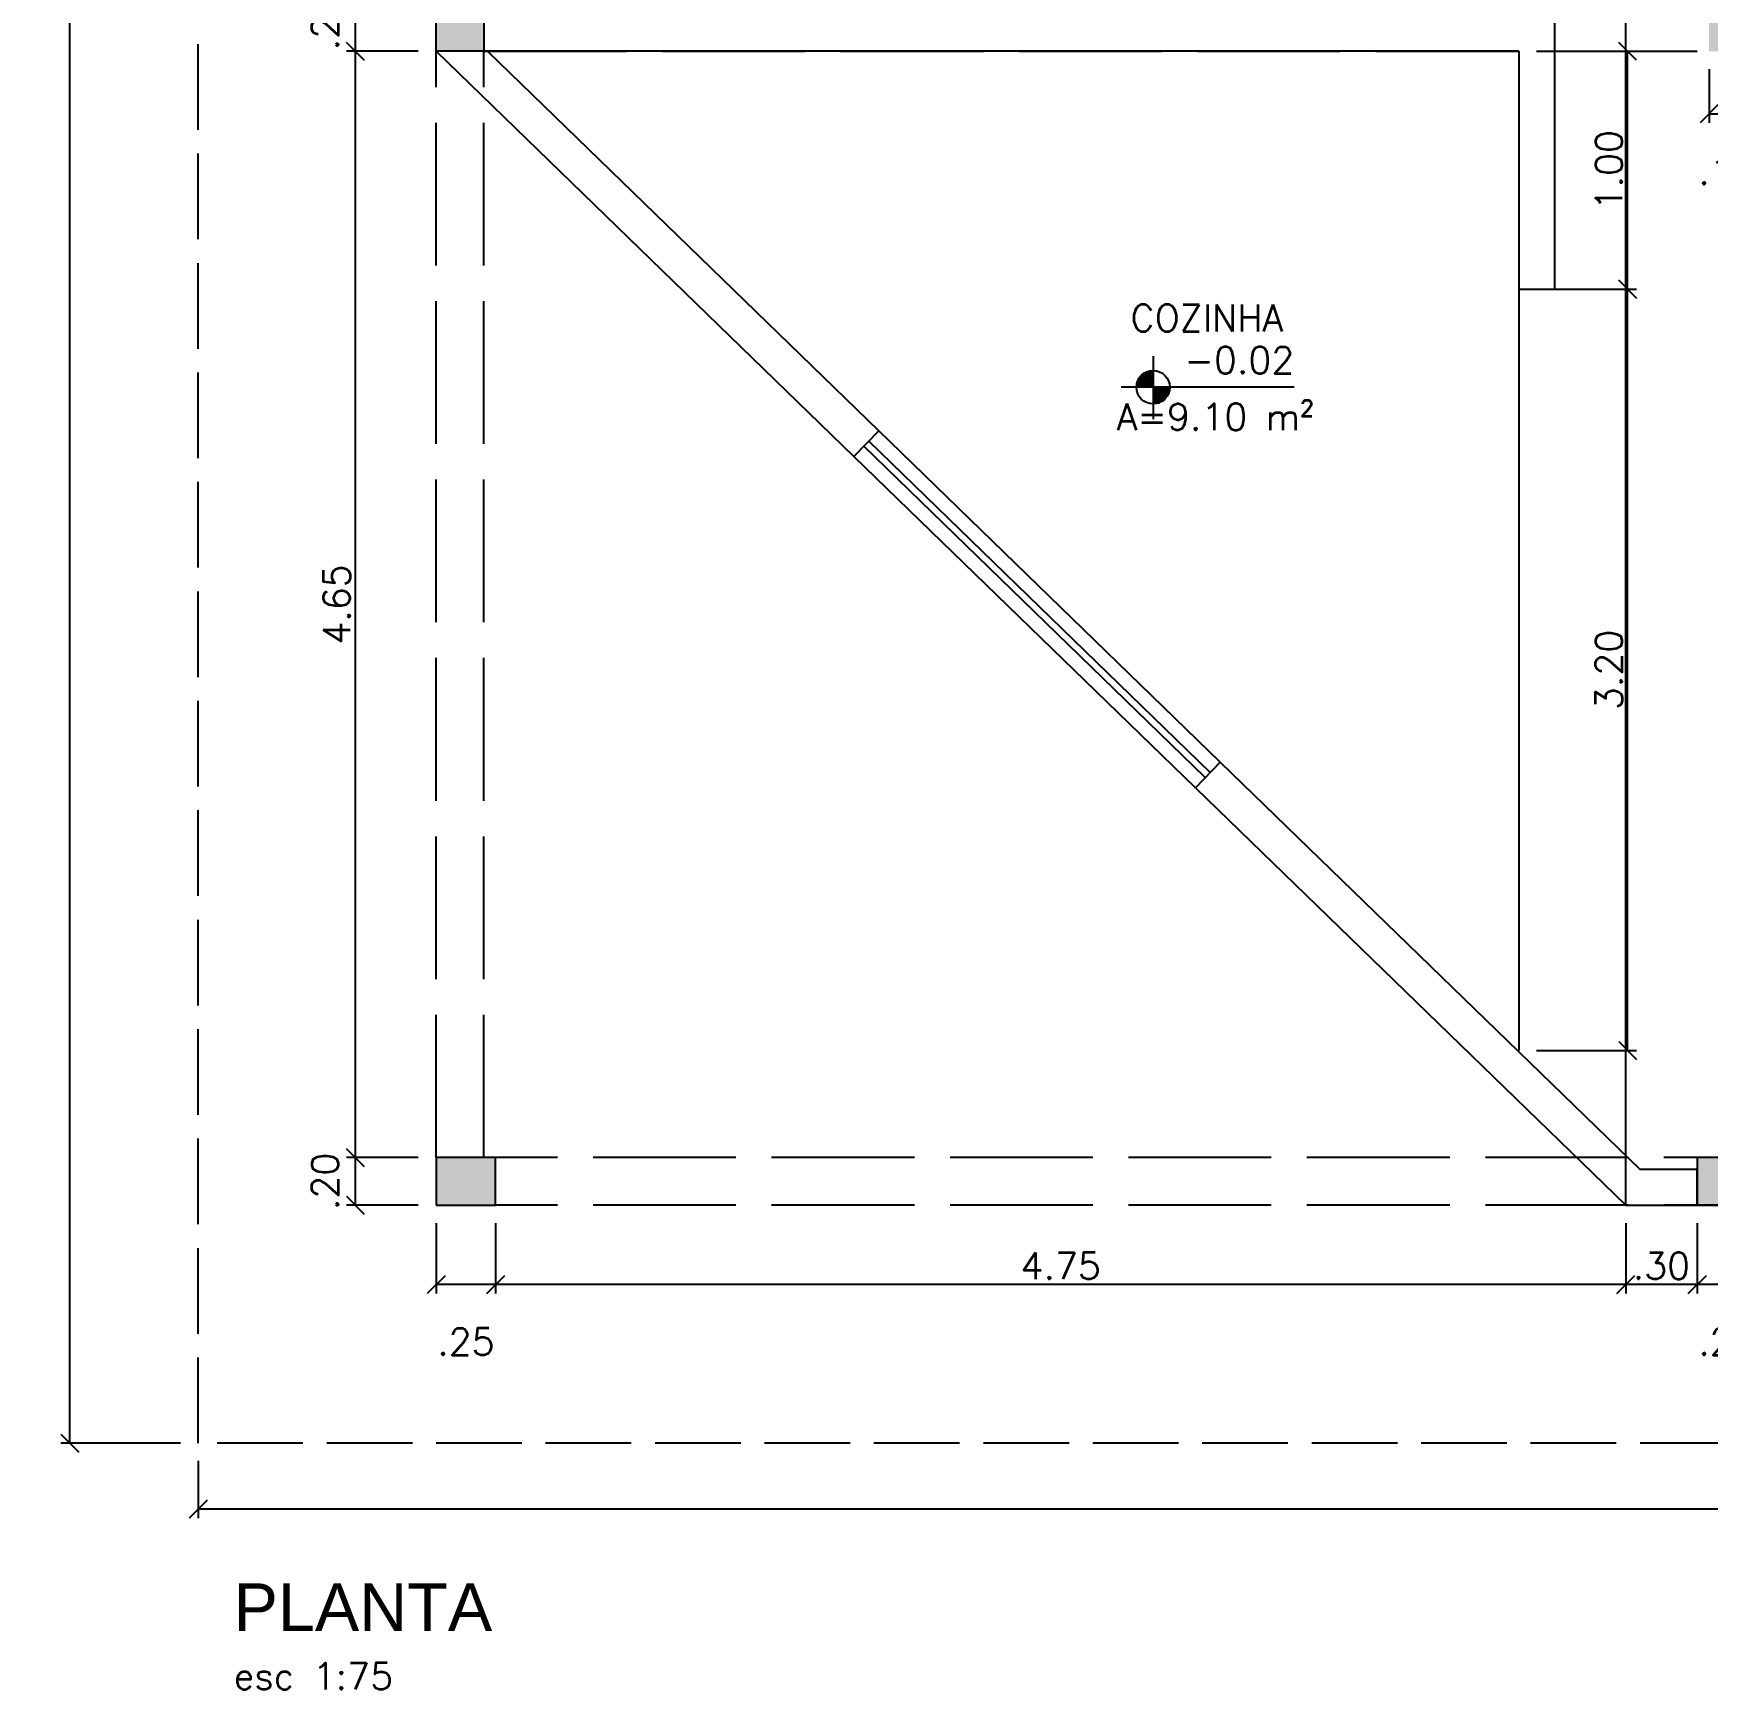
# Model space of a CAD drawing. Header units: inches. Extents: x -2 to 120, y -6 to 26.
# Drawn here: x 74.09 to 81.13, y -1.14 to 5.82 of the extents above; entities that cross this region are included whole.
import ezdxf

# ---------------------------------------------------------------- set-up
doc = ezdxf.new("R2010")
doc.units = ezdxf.units.IN
doc.header["$MEASUREMENT"] = 0
doc.linetypes.add('ACAD_ISO02W100', pattern=[15, 12, -3])
for name, color, linetype in [('Alvenaria', 4, 'Continuous'), ('ARQ-COTAS', 1, 'Continuous'), ('ARQ-NIVEL', 1, 'Continuous'), ('ARQ-TEXTO2', 2, 'Continuous'), ('ARQ-TEXTO3', 3, 'Continuous'), ('ARQ-TEXTO4', 4, 'Continuous'), ('Estrutura', 6, 'Continuous'), ('Hachura', 8, 'Continuous'), ('Janela', 3, 'Continuous'), ('Peitoril', 1, 'Continuous'), ('Projecao', 1, 'ACAD_ISO02W100')]:
    doc.layers.add(name, color=color, linetype=linetype)
doc.layers.get('0').off()
doc.styles.add('ROMANS', font='romans.shx')
doc.dimstyles.new('1-75', dxfattribs={"dimscale": 0.75, "dimtxt": 0.15, "dimasz": 0.1, "dimexe": 0.05, "dimexo": 0.1, "dimgap": 0.03, "dimtad": 1, "dimzin": 5, "dimdsep": 46, "dimtxsty": 'ROMANS', "dimblk": 'OBLIQUE', "dimcen": 0, "dimclrd": 256, "dimclre": 256, "dimclrt": 2, "dimadec": 0, "dimazin": 0, "dimtfac": 1, "dimtofl": 0, "dimtmove": 2, "dimatfit": 3, "dimfxl": 0.04, "dimtolj": 1, "dimtzin": 1, "dimarcsym": 0})

# ---------------------------------------------------------------- blocks, each defined once
blk = doc.blocks.new('nivel planta')
at = {"layer": 'ARQ-NIVEL', "color": 1}
for p, q in [((-0.7909, 0.174), (-0.7909, -0.1786)), ((0, 0), (-0.9695, 0)), ((-0.8843, 0.007), (-0.7909, 0.007)), ((-0.8834, 0.0148), (-0.7909, 0.0148)), ((-0.8818, 0.0226), (-0.7909, 0.0226)), ((-0.8795, 0.0304), (-0.7909, 0.0304)), ((-0.8764, 0.0382), (-0.7909, 0.0382)), ((-0.8725, 0.0461), (-0.7909, 0.0461)), ((-0.8676, 0.0539), (-0.7909, 0.0539)), ((-0.8615, 0.0617), (-0.7909, 0.0617)), ((-0.8538, 0.0695), (-0.7909, 0.0695)), ((-0.8439, 0.0773), (-0.7909, 0.0773)), ((-0.8301, 0.0851), (-0.7909, 0.0851)), ((-0.7909, -0.0008), (-0.6971, -0.0008)), ((-0.7909, -0.0086), (-0.6975, -0.0086)), ((-0.7909, -0.0164), (-0.6986, -0.0164)), ((-0.7909, -0.0243), (-0.7003, -0.0243)), ((-0.7909, -0.0321), (-0.7028, -0.0321)), ((-0.7909, -0.0399), (-0.706, -0.0399)), ((-0.7909, -0.0477), (-0.7101, -0.0477)), ((-0.7909, -0.0555), (-0.7153, -0.0555)), ((-0.7909, -0.0633), (-0.7217, -0.0633)), ((-0.7909, -0.0711), (-0.7298, -0.0711)), ((-0.7909, -0.0789), (-0.7403, -0.0789)), ((-0.7909, -0.0868), (-0.7553, -0.0868))]:
    blk.add_line(p, q, dxfattribs=at)
blk.add_circle((-0.7909, 0), 0.0937, dxfattribs=at)
blk = doc.blocks.new('_Oblique')
at = {"color": 0, "linetype": 'ByBlock', "lineweight": -2}
blk.add_line((-0.5, -0.5), (0.5, 0.5), dxfattribs=at)
blk = doc.blocks.new('*D1055')
at = {"layer": 'ARQ-COTAS', "lineweight": -2, "transparency": 16777216}
for p, q in [((81.0825, 0.8177), (81.0825, 0.5214)), ((81.3325, 0.8177), (81.3325, 0.5214)), ((81.3325, 0.5589), (81.0825, 0.5589))]:
    blk.add_line(p, q, dxfattribs=at)
at = {"layer": 'DEFPOINTS', "color": 0, "transparency": 16777216}
for p in [(81.0825, 0.8927), (81.3325, 0.8927), (81.0825, 0.5589)]:
    blk.add_point(p, dxfattribs=at)
at = {"layer": 'ARQ-COTAS', "lineweight": -2, "transparency": 16777216, "xscale": 0.07500000000000001, "yscale": 0.07500000000000001, "zscale": 0.07500000000000001, "rotation": 180}
blk.add_blockref('_Oblique', (81.0825, 0.5589), dxfattribs=at)
at = {"layer": 'ARQ-COTAS', "lineweight": -2, "transparency": 16777216, "xscale": 0.07500000000000001, "yscale": 0.07500000000000001, "zscale": 0.07500000000000001}
blk.add_blockref('_Oblique', (81.3325, 0.5589), dxfattribs=at)
at = {"layer": 'ARQ-COTAS', "color": 2, "transparency": 16777216, "insert": (81.2075, 0.3189), "char_height": 0.1125, "attachment_point": 5, "style": 'ROMANS'}
blk.add_mtext('\\A1;.25', dxfattribs=at)
blk = doc.blocks.new('*D1056')
at = {"layer": 'ARQ-COTAS', "lineweight": -2, "transparency": 16777216}
for p, q in [((80.7825, 0.8177), (80.7825, 0.5214)), ((81.0825, 0.8177), (81.0825, 0.5214)), ((81.0825, 0.5589), (80.7825, 0.5589))]:
    blk.add_line(p, q, dxfattribs=at)
at = {"layer": 'DEFPOINTS', "color": 0, "transparency": 16777216}
for p in [(80.7825, 0.8927), (81.0825, 0.8927), (80.7825, 0.5589)]:
    blk.add_point(p, dxfattribs=at)
at = {"layer": 'ARQ-COTAS', "lineweight": -2, "transparency": 16777216, "xscale": 0.07500000000000001, "yscale": 0.07500000000000001, "zscale": 0.07500000000000001, "rotation": 180}
blk.add_blockref('_Oblique', (80.7825, 0.5589), dxfattribs=at)
at = {"layer": 'ARQ-COTAS', "lineweight": -2, "transparency": 16777216, "xscale": 0.07500000000000001, "yscale": 0.07500000000000001, "zscale": 0.07500000000000001}
blk.add_blockref('_Oblique', (81.0825, 0.5589), dxfattribs=at)
at = {"layer": 'ARQ-COTAS', "color": 2, "transparency": 16777216, "insert": (80.9325, 0.6377), "char_height": 0.1125, "attachment_point": 5, "style": 'ROMANS'}
blk.add_mtext('\\A1;.30', dxfattribs=at)
blk = doc.blocks.new('*D1057')
at = {"layer": 'ARQ-COTAS', "lineweight": -2, "transparency": 16777216}
for p, q in [((76.0325, 0.8177), (76.0325, 0.5214)), ((80.7825, 0.8177), (80.7825, 0.5214)), ((80.7825, 0.5589), (76.0325, 0.5589))]:
    blk.add_line(p, q, dxfattribs=at)
at = {"layer": 'DEFPOINTS', "color": 0, "transparency": 16777216}
for p in [(76.0325, 0.8927), (80.7825, 0.8927), (76.0325, 0.5589)]:
    blk.add_point(p, dxfattribs=at)
at = {"layer": 'ARQ-COTAS', "lineweight": -2, "transparency": 16777216, "xscale": 0.07500000000000001, "yscale": 0.07500000000000001, "zscale": 0.07500000000000001, "rotation": 180}
blk.add_blockref('_Oblique', (76.0325, 0.5589), dxfattribs=at)
at = {"layer": 'ARQ-COTAS', "lineweight": -2, "transparency": 16777216, "xscale": 0.07500000000000001, "yscale": 0.07500000000000001, "zscale": 0.07500000000000001}
blk.add_blockref('_Oblique', (80.7825, 0.5589), dxfattribs=at)
at = {"layer": 'ARQ-COTAS', "color": 2, "transparency": 16777216, "insert": (78.4075, 0.6377), "char_height": 0.1125, "attachment_point": 5, "style": 'ROMANS'}
blk.add_mtext('\\A1;4.75', dxfattribs=at)
blk = doc.blocks.new('*D1058')
at = {"layer": 'ARQ-COTAS', "lineweight": -2, "transparency": 16777216}
for p, q in [((75.7825, 0.8177), (75.7825, 0.5214)), ((76.0325, 0.8177), (76.0325, 0.5214)), ((76.0325, 0.5589), (75.7825, 0.5589))]:
    blk.add_line(p, q, dxfattribs=at)
at = {"layer": 'DEFPOINTS', "color": 0, "transparency": 16777216}
for p in [(75.7825, 0.8927), (76.0325, 0.8927), (75.7825, 0.5589)]:
    blk.add_point(p, dxfattribs=at)
at = {"layer": 'ARQ-COTAS', "lineweight": -2, "transparency": 16777216, "xscale": 0.07500000000000001, "yscale": 0.07500000000000001, "zscale": 0.07500000000000001, "rotation": 180}
blk.add_blockref('_Oblique', (75.7825, 0.5589), dxfattribs=at)
at = {"layer": 'ARQ-COTAS', "lineweight": -2, "transparency": 16777216, "xscale": 0.07500000000000001, "yscale": 0.07500000000000001, "zscale": 0.07500000000000001}
blk.add_blockref('_Oblique', (76.0325, 0.5589), dxfattribs=at)
at = {"layer": 'ARQ-COTAS', "color": 2, "transparency": 16777216, "insert": (75.9075, 0.3189), "char_height": 0.1125, "attachment_point": 5, "style": 'ROMANS'}
blk.add_mtext('\\A1;.25', dxfattribs=at)
blk = doc.blocks.new('*D1059')
at = {"layer": 'ARQ-COTAS', "lineweight": -2, "transparency": 16777216}
for p, q in [((74.7825, -0.1823), (74.7825, -0.4227)), ((91.7825, -0.1823), (91.7825, -0.4227)), ((91.7825, -0.3852), (74.7825, -0.3852))]:
    blk.add_line(p, q, dxfattribs=at)
at = {"layer": 'DEFPOINTS', "color": 0, "transparency": 16777216}
for p in [(74.7825, -0.1073), (91.7825, -0.1073), (74.7825, -0.3852)]:
    blk.add_point(p, dxfattribs=at)
at = {"layer": 'ARQ-COTAS', "lineweight": -2, "transparency": 16777216, "xscale": 0.07500000000000001, "yscale": 0.07500000000000001, "zscale": 0.07500000000000001, "rotation": 180}
blk.add_blockref('_Oblique', (74.7825, -0.3852), dxfattribs=at)
at = {"layer": 'ARQ-COTAS', "lineweight": -2, "transparency": 16777216, "xscale": 0.07500000000000001, "yscale": 0.07500000000000001, "zscale": 0.07500000000000001}
blk.add_blockref('_Oblique', (91.7825, -0.3852), dxfattribs=at)
at = {"layer": 'ARQ-COTAS', "color": 2, "transparency": 16777216, "insert": (83.2825, -0.3064), "char_height": 0.1125, "attachment_point": 5, "style": 'ROMANS'}
blk.add_mtext('\\A1;17.00', dxfattribs=at)
blk = doc.blocks.new('*D1060')
at = {"layer": 'ARQ-COTAS', "lineweight": -2, "transparency": 16777216}
for p, q in [((75.7075, 1.0927), (75.4056, 1.0927)), ((75.4431, 0.8927), (75.4431, 1.0927)), ((75.7075, 0.8927), (75.4056, 0.8927))]:
    blk.add_line(p, q, dxfattribs=at)
at = {"layer": 'DEFPOINTS', "color": 0, "transparency": 16777216}
for p in [(75.4431, 1.0927), (75.7825, 1.0927), (75.7825, 0.8927)]:
    blk.add_point(p, dxfattribs=at)
at = {"layer": 'ARQ-COTAS', "lineweight": -2, "transparency": 16777216, "xscale": 0.07500000000000001, "yscale": 0.07500000000000001, "zscale": 0.07500000000000001}
for p, rotation in [((75.4431, 1.0927), 90), ((75.4431, 0.8927), 270)]:
    blk.add_blockref('_Oblique', p, dxfattribs=dict(at, rotation=rotation))
at = {"layer": 'ARQ-COTAS', "color": 2, "transparency": 16777216, "insert": (75.3156, 0.9927), "char_height": 0.1125, "attachment_point": 5, "rotation": 90, "style": 'ROMANS'}
blk.add_mtext('\\A1;.20', dxfattribs=at)
blk = doc.blocks.new('*D1061')
at = {"layer": 'ARQ-COTAS', "lineweight": -2, "transparency": 16777216}
for p, q in [((75.7075, 5.7427), (75.4056, 5.7427)), ((75.4431, 1.0927), (75.4431, 5.7427)), ((75.7075, 1.0927), (75.4056, 1.0927))]:
    blk.add_line(p, q, dxfattribs=at)
at = {"layer": 'DEFPOINTS', "color": 0, "transparency": 16777216}
for p in [(75.4431, 5.7427), (75.7825, 5.7427), (75.7825, 1.0927)]:
    blk.add_point(p, dxfattribs=at)
at = {"layer": 'ARQ-COTAS', "lineweight": -2, "transparency": 16777216, "xscale": 0.07500000000000001, "yscale": 0.07500000000000001, "zscale": 0.07500000000000001}
for p, rotation in [((75.4431, 5.7427), 90), ((75.4431, 1.0927), 270)]:
    blk.add_blockref('_Oblique', p, dxfattribs=dict(at, rotation=rotation))
at = {"layer": 'ARQ-COTAS', "color": 2, "transparency": 16777216, "insert": (75.3643, 3.4177), "char_height": 0.1125, "attachment_point": 5, "rotation": 90, "style": 'ROMANS'}
blk.add_mtext('\\A1;4.65', dxfattribs=at)
blk = doc.blocks.new('*D1062')
at = {"layer": 'ARQ-COTAS', "lineweight": -2, "transparency": 16777216}
for p, q in [((75.7075, 5.9927), (75.4056, 5.9927)), ((75.4431, 5.7427), (75.4431, 5.9927)), ((75.7075, 5.7427), (75.4056, 5.7427))]:
    blk.add_line(p, q, dxfattribs=at)
at = {"layer": 'DEFPOINTS', "color": 0, "transparency": 16777216}
for p in [(75.4431, 5.9927), (75.7825, 5.9927), (75.7825, 5.7427)]:
    blk.add_point(p, dxfattribs=at)
at = {"layer": 'ARQ-COTAS', "lineweight": -2, "transparency": 16777216, "xscale": 0.07500000000000001, "yscale": 0.07500000000000001, "zscale": 0.07500000000000001}
for p, rotation in [((75.4431, 5.9927), 90), ((75.4431, 5.7427), 270)]:
    blk.add_blockref('_Oblique', p, dxfattribs=dict(at, rotation=rotation))
at = {"layer": 'ARQ-COTAS', "color": 2, "transparency": 16777216, "insert": (75.3156, 5.8677), "char_height": 0.1125, "attachment_point": 5, "rotation": 90, "style": 'ROMANS'}
blk.add_mtext('\\A1;.25', dxfattribs=at)
blk = doc.blocks.new('*D1070')
at = {"layer": 'ARQ-COTAS', "lineweight": -2, "transparency": 16777216}
for p, q in [((74.7075, 14.8927), (74.2051, 14.8927)), ((74.2426, -0.1073), (74.2426, 14.8927)), ((74.7075, -0.1073), (74.2051, -0.1073))]:
    blk.add_line(p, q, dxfattribs=at)
at = {"layer": 'DEFPOINTS', "color": 0, "transparency": 16777216}
for p in [(74.2426, 14.8927), (74.7825, 14.8927), (74.7825, -0.1073)]:
    blk.add_point(p, dxfattribs=at)
at = {"layer": 'ARQ-COTAS', "lineweight": -2, "transparency": 16777216, "xscale": 0.07500000000000001, "yscale": 0.07500000000000001, "zscale": 0.07500000000000001}
for p, rotation in [((74.2426, 14.8927), 90), ((74.2426, -0.1073), 270)]:
    blk.add_blockref('_Oblique', p, dxfattribs=dict(at, rotation=rotation))
at = {"layer": 'ARQ-COTAS', "color": 2, "transparency": 16777216, "insert": (74.1638, 7.3927), "char_height": 0.1125, "attachment_point": 5, "rotation": 90, "style": 'ROMANS'}
blk.add_mtext('\\A1;15.00', dxfattribs=at)
blk = doc.blocks.new('*D1094')
at = {"layer": 'ARQ-COTAS', "lineweight": -2, "transparency": 16777216}
for p, q in [((80.4075, 4.7427), (80.828, 4.7427)), ((80.7905, 1.5427), (80.7905, 4.7427)), ((80.4075, 1.5427), (80.828, 1.5427))]:
    blk.add_line(p, q, dxfattribs=at)
at = {"layer": 'DEFPOINTS', "color": 0, "transparency": 16777216}
for p in [(80.3325, 4.7427), (80.7905, 4.7427), (80.3325, 1.5427)]:
    blk.add_point(p, dxfattribs=at)
at = {"layer": 'ARQ-COTAS', "lineweight": -2, "transparency": 16777216, "xscale": 0.07500000000000001, "yscale": 0.07500000000000001, "zscale": 0.07500000000000001}
for p, rotation in [((80.7905, 4.7427), 90), ((80.7905, 1.5427), 270)]:
    blk.add_blockref('_Oblique', p, dxfattribs=dict(at, rotation=rotation))
at = {"layer": 'ARQ-COTAS', "color": 2, "transparency": 16777216, "insert": (80.7117, 3.1427), "char_height": 0.1125, "attachment_point": 5, "rotation": 90, "style": 'ROMANS'}
blk.add_mtext('\\A1;3.20', dxfattribs=at)
blk = doc.blocks.new('*D1095')
at = {"layer": 'ARQ-COTAS', "lineweight": -2, "transparency": 16777216}
for p, q in [((80.4075, 5.7427), (80.828, 5.7427)), ((80.7905, 4.7427), (80.7905, 5.7427)), ((80.5575, 4.7427), (80.828, 4.7427))]:
    blk.add_line(p, q, dxfattribs=at)
at = {"layer": 'DEFPOINTS', "color": 0, "transparency": 16777216}
for p in [(80.3325, 5.7427), (80.7905, 5.7427), (80.4825, 4.7427)]:
    blk.add_point(p, dxfattribs=at)
at = {"layer": 'ARQ-COTAS', "lineweight": -2, "transparency": 16777216, "xscale": 0.07500000000000001, "yscale": 0.07500000000000001, "zscale": 0.07500000000000001}
for p, rotation in [((80.7905, 5.7427), 90), ((80.7905, 4.7427), 270)]:
    blk.add_blockref('_Oblique', p, dxfattribs=dict(at, rotation=rotation))
at = {"layer": 'ARQ-COTAS', "color": 2, "transparency": 16777216, "insert": (80.7117, 5.2427), "char_height": 0.1125, "attachment_point": 5, "rotation": 90, "style": 'ROMANS'}
blk.add_mtext('\\A1;1.00', dxfattribs=at)
blk = doc.blocks.new('*D1124')
at = {"layer": 'ARQ-COTAS', "lineweight": -2, "transparency": 16777216}
for p, q in [((81.1325, 5.6677), (81.1325, 5.4421)), ((81.2825, 5.6677), (81.2825, 5.4421)), ((81.1325, 5.4796), (81.2825, 5.4796))]:
    blk.add_line(p, q, dxfattribs=at)
at = {"layer": 'DEFPOINTS', "color": 0, "transparency": 16777216}
for p in [(81.1325, 5.7427), (81.2825, 5.7427), (81.2825, 5.4796)]:
    blk.add_point(p, dxfattribs=at)
at = {"layer": 'ARQ-COTAS', "lineweight": -2, "transparency": 16777216, "xscale": 0.07500000000000001, "yscale": 0.07500000000000001, "zscale": 0.07500000000000001, "rotation": 180}
blk.add_blockref('_Oblique', (81.1325, 5.4796), dxfattribs=at)
at = {"layer": 'ARQ-COTAS', "lineweight": -2, "transparency": 16777216, "xscale": 0.07500000000000001, "yscale": 0.07500000000000001, "zscale": 0.07500000000000001}
blk.add_blockref('_Oblique', (81.2825, 5.4796), dxfattribs=at)
at = {"layer": 'ARQ-COTAS', "color": 2, "transparency": 16777216, "insert": (81.2075, 5.2396), "char_height": 0.1125, "attachment_point": 5, "style": 'ROMANS'}
blk.add_mtext('\\A1;.15', dxfattribs=at)

msp = doc.modelspace()

# ---------------------------------------------------------------- hatches: boundary and pattern name
at = {"layer": 'Hachura', "ltscale": 0.03}
h = msp.add_hatch(dxfattribs=at)
h.set_pattern_fill('AR-CONC', color=256, scale=0.01)
h.set_pattern_definition([(50, (75.782486, 0.8927), (0.07172602, -0.00627521), [0.0075, -0.0825]), (355, (75.782486, 0.8927), (-0.01387513, 0.0752192), [0.006, -0.066]), (100.45144, (75.78846, 0.89218), (0.05785088, 0.068944), [0.00637402, -0.0701142]), (46.1842, (75.782486, 0.9127), (0.10672413, -0.01655193), [0.01125, -0.12375]), (96.63564, (75.79138, 0.91132), (0.0934662, 0.09741186), [0.00956103, -0.1051714]), (351.18416, (75.78249, 0.9127), (0.0934662, 0.09741186), [0.009, -0.099]), (21, (75.792486, 0.9077), (0.0596907, -0.04026189), [0.0075, -0.0825]), (326, (75.792486, 0.9077), (0.02433153, 0.072515), [0.006, -0.066]), (71.45144, (75.79746, 0.904346), (0.08402224, 0.03225312), [0.00637402, -0.0701142]), (37.5, (75.782486, 0.8927), (0.001215986, 0.033289385), [0, -0.0652, 0, -0.067, 0, -0.06625]), (7.5, (75.782486, 0.8927), (0.026306954, 0.03944117), [0, -0.0382, 0, -0.0637, 0, -0.02525]), (327.5, (75.760186, 0.8927), (0.053382244, -0.002255487), [0, -0.025, 0, -0.078, 0, -0.1035]), (317.5, (75.750186, 0.8927), (0.05831862, 0.0100105), [0, -0.0325, 0, -0.0518, 0, -0.0735])])
h.paths.add_polyline_path([(75.9825, 5.9927), (75.7825, 5.9927), (75.7825, 5.7427), (75.9825, 5.7427)])
h.paths.add_polyline_path([(75.9825, 9.0427), (75.7825, 9.0427), (75.7825, 8.7927), (75.9825, 8.7927)])
h.paths.add_polyline_path([(81.2825, 9.0425), (81.1325, 9.0425), (81.1325, 8.7927), (81.2825, 8.7927)])
h.paths.add_polyline_path([(81.2825, 5.9927), (81.1325, 5.9927), (81.1325, 5.7427), (81.2825, 5.7427)])
h.paths.add_polyline_path([(86.7825, 5.9927), (86.6325, 5.9927), (86.6325, 5.7427), (86.7825, 5.7427)])
h.paths.add_polyline_path([(86.7825, 9.0424), (86.6325, 9.0424), (86.6325, 8.7927), (86.7825, 8.7927)])
h.paths.add_polyline_path([(76.0325, 13.8927), (75.7825, 13.8927), (75.7825, 13.6927), (76.0325, 13.6927)])
h.paths.add_polyline_path([(81.3325, 13.8927), (81.0825, 13.8927), (81.0825, 13.6927), (81.3325, 13.6927)])
h.paths.add_polyline_path([(86.7825, 13.8927), (86.5325, 13.8927), (86.5325, 13.6927), (86.7825, 13.6927)])
h.paths.add_polyline_path([(90.7825, 13.8927), (90.5325, 13.8927), (90.5325, 13.6927), (90.7825, 13.6927)])
h.paths.add_polyline_path([(90.7925, 5.9927), (90.5925, 5.9927), (90.5925, 5.7427), (90.7925, 5.7427)])
h.paths.add_polyline_path([(90.7925, 1.0927), (90.5425, 1.0927), (90.5425, 0.8927), (90.7925, 0.8927)])
h.paths.add_polyline_path([(86.8425, 1.0927), (86.5925, 1.0927), (86.5925, 0.8927), (86.8425, 0.8927)])
h.paths.add_polyline_path([(81.3325, 1.0927), (81.0825, 1.0927), (81.0825, 0.8927), (81.3325, 0.8927)])
h.paths.add_polyline_path([(76.0325, 1.0927), (75.7825, 1.0927), (75.7825, 0.8927), (76.0325, 0.8927)])
h.paths.add_polyline_path([(89.4575, 7.4154), (89.9905, 7.4154), (89.9905, 7.5842), (89.4575, 7.5842)], flags=9)
h.paths.add_polyline_path([(89.3049, 7.5804), (89.8862, 7.5804), (89.8862, 7.7491), (89.3049, 7.7491)], flags=9)

# ---------------------------------------------------------------- linework, layer by layer
at = {"layer": 'Alvenaria', "ltscale": 0.03}
msp.add_line((80.7825, 0.8927), (80.7825, 14.8927), dxfattribs=at)
at = {"layer": 'Alvenaria'}
for p, q in [((80.4825, 9.7927), (80.4825, 4.7427)), ((75.7825, 5.7427), (77.5381, 4.0398)), ((80.3325, 5.7427), (75.9825, 5.7427)), ((75.9979, 5.7427), (77.6425, 4.1475)), ((80.3325, 5.7427), (80.3325, 4.7427)), ((80.3325, 4.7427), (80.4825, 4.7427)), ((79.0781, 2.7549), (80.8433, 1.0427)), ((78.9737, 2.6473), (80.7825, 0.8927)), ((81.0825, 1.0427), (80.8433, 1.0427)), ((81.0825, 0.8927), (81.0825, 1.0427)), ((80.7825, 0.8927), (81.0825, 0.8927))]:
    msp.add_line(p, q, dxfattribs=at)
at = {"layer": 'Alvenaria', "ltscale": 0.05}
msp.add_line((80.3325, 4.7427), (80.3325, 1.5427), dxfattribs=at)
at = {"layer": 'Estrutura'}
for p, q in [((75.7825, 5.7427), (75.7825, 5.9927)), ((75.9825, 5.9927), (75.9825, 5.7427)), ((75.9825, 5.7427), (75.7825, 5.7427)), ((76.0325, 1.0927), (75.7825, 1.0927)), ((75.7825, 1.0927), (75.7825, 0.8927)), ((76.0325, 0.8927), (76.0325, 1.0927)), ((81.3325, 1.0927), (81.0825, 1.0927)), ((81.0825, 1.0927), (81.0825, 0.8927)), ((75.7825, 0.8927), (76.0325, 0.8927)), ((81.0825, 0.8927), (81.3325, 0.8927))]:
    msp.add_line(p, q, dxfattribs=at)
at = {"layer": 'Janela', "ltscale": 0.05}
for p, q in [((79.0154, 2.6903), (77.5798, 4.0829)), ((79.0363, 2.7119), (77.6007, 4.1044))]:
    msp.add_line(p, q, dxfattribs=at)
at = {"layer": 'Peitoril', "ltscale": 0.05}
for p, q in [((77.6425, 4.1475), (77.5381, 4.0398)), ((79.0781, 2.7549), (77.6425, 4.1475)), ((78.9737, 2.6473), (77.5381, 4.0398)), ((79.0781, 2.7549), (78.9737, 2.6473))]:
    msp.add_line(p, q, dxfattribs=at)
at = {"layer": 'Projecao', "ltscale": 0.03}
for p, q in [((74.7825, -0.1073), (74.7825, 14.8927)), ((91.7825, -0.1073), (74.7825, -0.1073))]:
    msp.add_line(p, q, dxfattribs=at)
at = {"layer": 'Projecao', "ltscale": 0.05}
for p, q in [((75.7825, 1.0927), (75.7825, 5.7427)), ((75.9825, 5.7427), (90.5925, 5.7427)), ((75.9825, 1.0927), (75.9825, 5.7427)), ((90.5425, 1.0927), (76.0325, 1.0927)), ((90.5425, 0.8927), (76.0325, 0.8927))]:
    msp.add_line(p, q, dxfattribs=at)

# ---------------------------------------------------------------- block references
at = {"layer": 'ARQ-NIVEL', "xscale": 0.75, "yscale": 0.75, "zscale": 0.75}
msp.add_blockref('nivel planta', (79.389, 4.331), dxfattribs=at)

# ---------------------------------------------------------------- texts
at = {"layer": 'ARQ-NIVEL', "color": 2, "insert": (79.3893, 4.3881), "char_height": 0.1125, "attachment_point": 9, "style": 'ROMANS'}
msp.add_mtext('-0.02', dxfattribs=at)
at = {"layer": 'ARQ-TEXTO2', "insert": (78.6423, 4.2626), "char_height": 0.1125, "attachment_point": 1, "style": 'ROMANS'}
msp.add_mtext('A=9.10 m²', dxfattribs=at)
at = {"layer": 'ARQ-TEXTO3', "insert": (79.0215, 4.622), "char_height": 0.1125, "attachment_point": 5, "style": 'ROMANS'}
msp.add_mtext('COZINHA', dxfattribs=at)
at = {"layer": 'ARQ-TEXTO4', "insert": (74.9311, -0.6971), "char_height": 0.1125, "attachment_point": 1, "style": 'ROMANS'}
msp.add_mtext('{\\fArial|b0|i0|c238|p34;\\H1.778x;\\C4;PLANTA\\Fromans|c0;\\H0.7498x;\\P\\H0.7501x;\\C2;esc 1:75}', dxfattribs=at)

# ---------------------------------------------------------------- dimensions: what is measured, and where the dimension line sits
at = {"layer": 'ARQ-COTAS'}
for base, p1, p2, angle, picture, middle in [((74.2426, 14.8927), (74.7825, -0.1073), (74.7825, 14.8927), 90, '*D1070', (74.1638, 7.3927)), ((75.4431, 5.9927), (75.7825, 5.7427), (75.7825, 5.9927), 90, '*D1062', (75.3156, 5.8677)), ((75.4431, 5.7427), (75.7825, 1.0927), (75.7825, 5.7427), 90, '*D1061', (75.3643, 3.4177)), ((80.7905, 5.7427), (80.4825, 4.7427), (80.3325, 5.7427), 90, '*D1095', (80.7117, 5.2427)), ((80.7905, 4.7427), (80.3325, 1.5427), (80.3325, 4.7427), 90, '*D1094', (80.7117, 3.1427)), ((75.4431, 1.0927), (75.7825, 0.8927), (75.7825, 1.0927), 90, '*D1060', (75.3156, 0.9927)), ((75.7825, 0.5589), (76.0325, 0.8927), (75.7825, 0.8927), 180, '*D1058', (75.9075, 0.3189)), ((76.0325, 0.5589), (80.7825, 0.8927), (76.0325, 0.8927), 180, '*D1057', (78.4075, 0.6377)), ((80.7825, 0.5589), (81.0825, 0.8927), (80.7825, 0.8927), 180, '*D1056', (80.9325, 0.6377)), ((81.0825, 0.5589), (81.3325, 0.8927), (81.0825, 0.8927), 180, '*D1055', (81.2075, 0.3189)), ((74.7825, -0.3852), (91.7825, -0.1073), (74.7825, -0.1073), 180, '*D1059', (83.2825, -0.3064))]:
    dim = msp.add_linear_dim(base=base, p1=p1, p2=p2, angle=angle, dimstyle='1-75', dxfattribs=at)
    dim.commit()
    dim.dimension.update_dxf_attribs({"geometry": picture, "text_midpoint": middle})
dim = msp.add_linear_dim(base=(81.2825, 5.4796), p1=(81.1325, 5.7427), p2=(81.2825, 5.7427), dimstyle='1-75', dxfattribs=at)
dim.commit()
dim.dimension.update_dxf_attribs({"geometry": '*D1124', "text_midpoint": (81.2075, 5.2396)})

doc.saveas('drawing.dxf')
